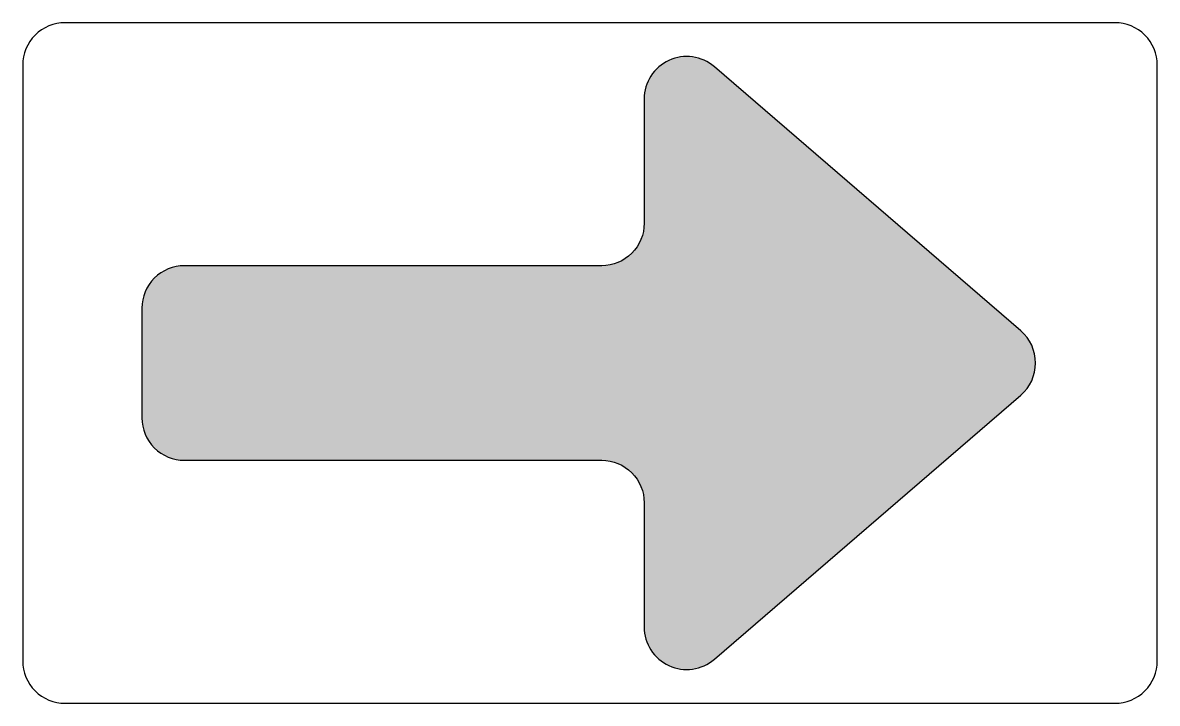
# Model space of a CAD drawing. Extents: x -2.5 to 2.5, y -1.5 to 1.5.
import ezdxf

# ---------------------------------------------------------------- set-up
doc = ezdxf.new("R2010")
doc.units = 0

msp = doc.modelspace()

# ---------------------------------------------------------------- hatches: boundary and pattern name
h = msp.add_hatch(color=256)
h.dxf.hatch_style = 1
h.paths.add_polyline_path([(1.8984, 0.1417), (0.548, 1.3055, 0.641711), (0.2388, 1.1638), (0.2388, 0.6161, -0.414214), (0.0517, 0.429), (-1.7876, 0.429, 0.414214), (-1.9747, 0.2419), (-1.9747, 0), (-1.9747, -0.2419, 0.414214), (-1.7876, -0.429), (0.0517, -0.429, -0.414214), (0.2388, -0.6161), (0.2388, -1.1638, 0.641711), (0.548, -1.3055), (1.8984, -0.1417, 0.458311)])

# ---------------------------------------------------------------- linework, layer by layer
msp.add_lwpolyline([(-2.3129, -1.5), (2.3129, -1.5, 0.414214), (2.5, -1.3129), (2.5, 1.3129, 0.414214), (2.3129, 1.5), (-2.3129, 1.5, 0.414214), (-2.5, 1.3129), (-2.5, -1.3129, 0.414214)], format="xyb", close=True)
msp.add_lwpolyline([(-1.7876, 0.429, 0.414214), (-1.9747, 0.2419), (-1.9747, 0), (-1.9747, -0.2419, 0.414214), (-1.7876, -0.429), (0.0517, -0.429, -0.414214), (0.2388, -0.6161), (0.2388, -1.1638, 0.641711), (0.548, -1.3055), (1.8984, -0.1417, 0.458311), (1.8984, 0.1417), (0.548, 1.3055, 0.641711), (0.2388, 1.1638), (0.2388, 0.6161, -0.414214), (0.0517, 0.429), (-1.7876, 0.429)], format="xyb")

doc.saveas('drawing.dxf')
